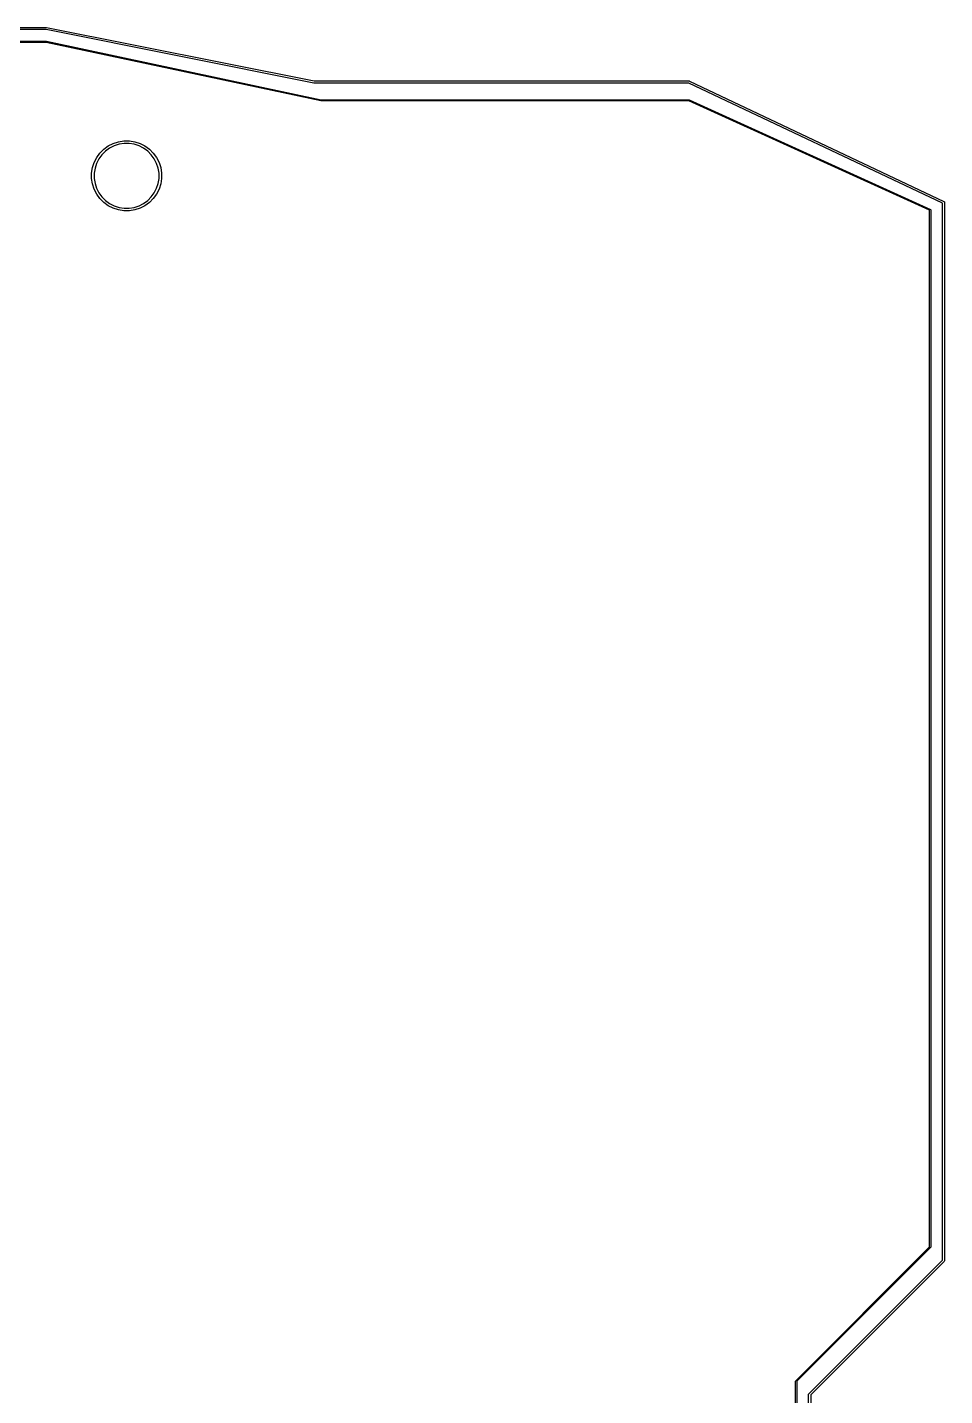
# Model space of a CAD drawing. Extents: x 11 to 414, y -155 to -2.
# Drawn here: x 168.2 to 209, y -72.1 to -11.3 of the extents above; entities that cross this region are included whole.
import ezdxf

# ---------------------------------------------------------------- set-up
doc = ezdxf.new("R2010")
doc.units = 0
doc.layers.add('BLACK', color=7, linetype='CONTINUOUS')

msp = doc.modelspace()

# ---------------------------------------------------------------- linework, layer by layer
at = {"layer": 'BLACK', "linetype": 'CONTINUOUS'}
for p, q in [((169.063941, -11.361187), (135.731364, -11.361187)), ((135.752075, -11.261187), (169.068892, -11.261187)), ((180.965346, -13.741468), (169.063941, -11.361187)), ((169.068892, -11.261187), (169.073748, -11.262152)), ((169.073748, -11.262152), (169.078698, -11.262158)), ((169.078698, -11.262158), (180.980102, -13.642439)), ((169.066137, -11.931504), (135.731262, -11.931504)), ((135.741618, -11.881504), (169.068762, -11.881504)), ((181.278567, -14.525958), (169.066137, -11.931504)), ((169.068762, -11.881504), (169.071335, -11.882015)), ((169.071335, -11.882015), (169.073957, -11.88205)), ((169.073957, -11.88205), (181.286387, -14.476504)), ((180.970295, -13.741473), (180.965346, -13.741468)), ((180.975152, -13.742439), (180.970295, -13.741473)), ((197.632673, -13.742439), (180.975152, -13.742439)), ((180.980102, -13.642439), (197.643916, -13.642439)), ((208.904863, -19.081897), (197.632673, -13.742439)), ((197.643916, -13.642439), (197.645622, -13.642778)), ((197.645622, -13.642778), (197.646399, -13.642501)), ((197.646399, -13.642501), (197.654675, -13.644579)), ((197.654675, -13.644579), (197.66305, -13.646245)), ((197.66305, -13.646245), (197.663633, -13.646828)), ((197.663633, -13.646828), (197.66532, -13.647252)), ((197.66532, -13.647252), (208.976267, -19.005069)), ((181.281188, -14.525992), (181.278567, -14.525958)), ((181.283762, -14.526504), (181.281188, -14.525992)), ((197.638341, -14.526504), (181.283762, -14.526504)), ((181.286387, -14.476504), (197.643762, -14.476504)), ((208.33455, -19.394542), (197.638341, -14.526504)), ((197.643762, -14.476504), (197.644349, -14.47662)), ((197.644349, -14.47662), (197.644622, -14.476519)), ((197.644622, -14.476519), (197.648953, -14.477536)), ((197.648953, -14.477536), (197.653329, -14.478407)), ((197.653329, -14.478407), (197.653535, -14.478613)), ((197.653535, -14.478613), (197.654118, -14.47875)), ((197.654118, -14.47875), (208.369906, -19.355699)), ((171.825674, -16.529091), (172.043786, -16.417958)), ((172.043786, -16.417958), (172.276597, -16.342313)), ((172.276597, -16.342313), (172.518376, -16.304019)), ((172.527442, -16.41921), (172.303571, -16.454667)), ((172.518376, -16.304019), (172.763168, -16.304019)), ((172.754102, -16.41921), (172.527442, -16.41921)), ((172.977973, -16.454667), (172.754102, -16.41921)), ((172.763168, -16.304019), (173.004947, -16.342313)), ((173.004947, -16.342313), (173.237758, -16.417958)), ((173.237758, -16.417958), (173.45587, -16.529091)), ((171.310653, -17.044112), (171.454539, -16.846071)), ((171.542401, -16.921113), (171.409173, -17.104485)), ((171.454539, -16.846071), (171.627633, -16.672977)), ((171.702675, -16.760839), (171.542401, -16.921113)), ((171.627633, -16.672977), (171.825674, -16.529091)), ((171.886047, -16.627611), (171.702675, -16.760839)), ((172.088004, -16.524709), (171.886047, -16.627611)), ((172.303571, -16.454667), (172.088004, -16.524709)), ((173.19354, -16.524709), (172.977973, -16.454667)), ((173.395497, -16.627611), (173.19354, -16.524709)), ((173.578869, -16.760839), (173.395497, -16.627611)), ((173.45587, -16.529091), (173.653911, -16.672977)), ((173.739143, -16.921113), (173.578869, -16.760839)), ((173.653911, -16.672977), (173.827005, -16.846071)), ((173.872371, -17.104485), (173.739143, -16.921113)), ((173.827005, -16.846071), (173.970891, -17.044112)), ((171.085581, -17.736814), (171.123875, -17.495035)), ((171.123875, -17.495035), (171.19952, -17.262224)), ((171.19952, -17.262224), (171.310653, -17.044112)), ((171.236229, -17.522009), (171.200772, -17.74588)), ((171.306271, -17.306442), (171.236229, -17.522009)), ((171.409173, -17.104485), (171.306271, -17.306442)), ((173.975273, -17.306442), (173.872371, -17.104485)), ((173.970891, -17.044112), (174.082024, -17.262224)), ((174.045315, -17.522009), (173.975273, -17.306442)), ((174.080772, -17.74588), (174.045315, -17.522009)), ((174.082024, -17.262224), (174.157669, -17.495035)), ((174.157669, -17.495035), (174.195963, -17.736814)), ((171.085581, -17.74588), (171.085581, -17.736814)), ((171.085581, -17.981606), (171.085581, -17.74588)), ((171.123875, -18.223385), (171.085581, -17.981606)), ((171.19952, -18.456196), (171.123875, -18.223385)), ((171.200772, -17.74588), (171.200772, -17.97254)), ((171.200772, -17.97254), (171.236229, -18.196411)), ((171.236229, -18.196411), (171.306271, -18.411978)), ((173.975273, -18.411978), (174.045315, -18.196411)), ((174.045315, -18.196411), (174.080772, -17.97254)), ((174.080772, -17.97254), (174.080772, -17.74588)), ((174.157669, -18.223385), (174.082024, -18.456196)), ((174.195963, -17.981606), (174.157669, -18.223385)), ((174.195963, -17.736814), (174.195963, -17.981606)), ((171.310653, -18.674308), (171.19952, -18.456196)), ((171.306271, -18.411978), (171.409173, -18.613935)), ((171.454539, -18.872349), (171.310653, -18.674308)), ((171.409173, -18.613935), (171.542401, -18.797307)), ((171.542401, -18.797307), (171.702675, -18.957581)), ((173.578869, -18.957581), (173.739143, -18.797307)), ((173.739143, -18.797307), (173.872371, -18.613935)), ((173.970891, -18.674308), (173.827005, -18.872349)), ((173.872371, -18.613935), (173.975273, -18.411978)), ((174.082024, -18.456196), (173.970891, -18.674308)), ((171.627633, -19.045443), (171.454539, -18.872349)), ((171.825674, -19.189329), (171.627633, -19.045443)), ((171.702675, -18.957581), (171.886047, -19.090809)), ((172.043786, -19.300462), (171.825674, -19.189329)), ((171.886047, -19.090809), (172.088004, -19.193711)), ((172.276597, -19.376107), (172.043786, -19.300462)), ((172.088004, -19.193711), (172.303571, -19.263753)), ((172.518376, -19.414401), (172.276597, -19.376107)), ((172.303571, -19.263753), (172.527442, -19.29921)), ((172.763168, -19.414401), (172.518376, -19.414401)), ((172.527442, -19.29921), (172.754102, -19.29921)), ((172.754102, -19.29921), (172.977973, -19.263753)), ((173.004947, -19.376107), (172.763168, -19.414401)), ((172.977973, -19.263753), (173.19354, -19.193711)), ((173.237758, -19.300462), (173.004947, -19.376107)), ((173.19354, -19.193711), (173.395497, -19.090809)), ((173.45587, -19.189329), (173.237758, -19.300462)), ((173.395497, -19.090809), (173.578869, -18.957581)), ((173.653911, -19.045443), (173.45587, -19.189329)), ((173.827005, -18.872349), (173.653911, -19.045443)), ((208.33455, -65.474314), (208.33455, -19.394542)), ((208.369906, -19.355699), (208.377825, -19.361394)), ((208.377825, -19.361394), (208.379423, -19.365662)), ((208.379423, -19.365662), (208.382647, -19.368886)), ((208.382647, -19.368886), (208.38455, -19.378453)), ((208.38455, -19.378453), (208.38455, -65.48467)), ((208.904863, -65.48467), (208.904863, -19.081897)), ((208.976267, -19.005069), (208.99193, -19.0167)), ((208.99193, -19.0167), (208.994871, -19.024936)), ((208.994871, -19.024936), (209.001057, -19.031122)), ((209.001057, -19.031122), (209.004863, -19.050256)), ((209.004863, -19.050256), (209.004863, -65.48467)), ((202.388742, -71.420122), (208.33455, -65.474314)), ((208.377228, -65.502348), (202.431419, -71.448156)), ((208.382647, -65.494237), (208.377228, -65.502348)), ((208.38455, -65.48467), (208.382647, -65.494237)), ((208.904863, -66.059273), (208.904863, -65.48467)), ((209.004863, -65.48467), (209.004863, -66.079983)), ((202.966378, -71.997758), (208.904863, -66.059273)), ((208.990218, -66.115338), (203.051733, -72.053823)), ((209.001057, -66.099117), (208.990218, -66.115338)), ((209.004863, -66.079983), (209.001057, -66.099117)), ((202.381262, -102.089742), (202.38142, -71.4378)), ((202.38142, -71.4378), (202.383323, -71.428233)), ((202.383323, -71.428233), (202.388742, -71.420122)), ((202.431419, -71.448156), (202.431262, -102.096643)), ((202.951733, -72.033113), (202.955539, -72.013979)), ((202.951733, -102.380634), (202.951733, -72.033113)), ((202.955539, -72.013979), (202.966378, -71.997758)), ((203.051733, -72.053823), (203.051733, -102.394076))]:
    msp.add_line(p, q, dxfattribs=at)

doc.saveas('drawing.dxf')
